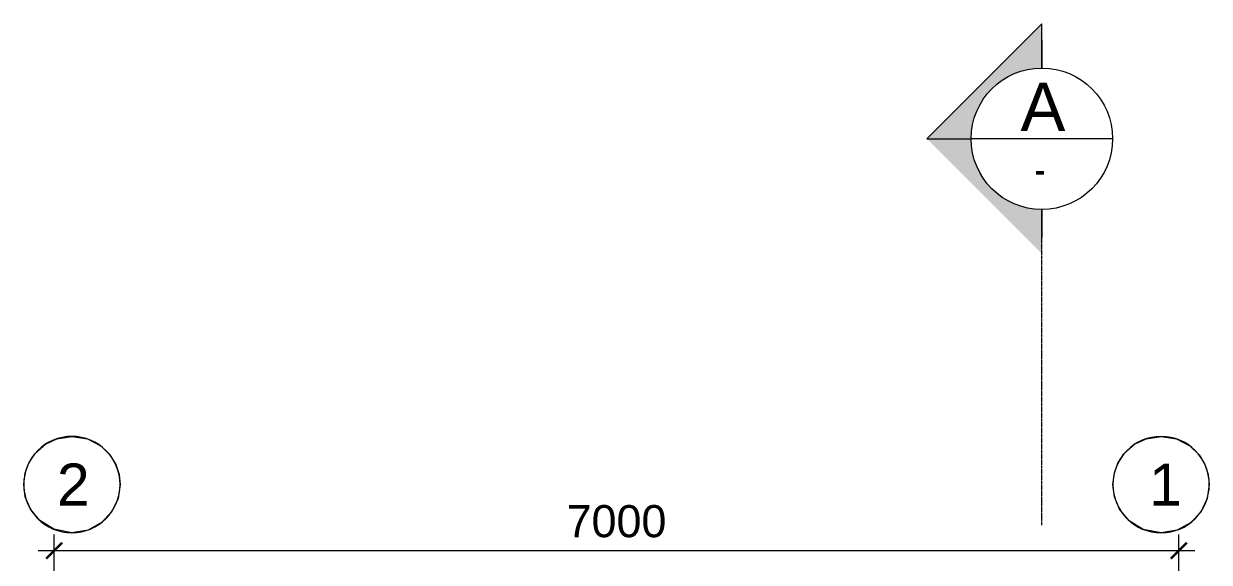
# Model space of a CAD drawing. Header units: millimetres. Extents: x -127141 to 682685, y -1234500 to 49778.
# Drawn here: x 238507 to 245887, y 1052 to 4404 of the extents above; entities that cross this region are included whole.
import ezdxf
from ezdxf.enums import TextEntityAlignment as Align

# ---------------------------------------------------------------- set-up
doc = ezdxf.new("R2010")
doc.units = ezdxf.units.MM
doc.header["$MEASUREMENT"] = 0
doc.set_wipeout_variables(frame=1)
doc.linetypes.add('HIDDEN', pattern=[0.75, 0.5, -0.25])
for name, color, linetype, lineweight in [('-HIDE', 3, 'HIDDEN', 13), ('-KH', 143, 'Continuous', 13), ('-TEXT', 7, 'Continuous', 15), ('-WALL', 4, 'Continuous', 35), ('A-DIM', 251, 'Continuous', 15), ('A-KY HIEU', 34, 'Continuous', 20), ('A-NET THAY', 125, 'Continuous', 18)]:
    doc.layers.add(name, color=color, linetype=linetype, lineweight=lineweight)
doc.styles.add('1', font='arial.ttf')
doc.styles.add('A1-arial', font='arial.ttf', dxfattribs={"width": 0.8})
doc.styles.get("Standard").update_dxf_attribs({"font": 'arial.ttf'})
doc.dimstyles.new('DIM_LAYOUT A2-A3', dxfattribs={"dimscale": 0, "dimtxt": 2, "dimasz": 1, "dimexe": 1, "dimexo": 0, "dimgap": 0.8, "dimtad": 1, "dimdec": 0, "dimlfac": -1, "dimzin": 0, "dimdsep": 46, "dimtxsty": 'Standard', "dimblk": 'ARCHTICK', "dimcen": 1, "dimdle": 1, "dimclrd": 256, "dimclre": 256, "dimclrt": 7, "dimadec": 0, "dimazin": 0, "dimtfac": 1, "dimtdec": 0, "dimtix": 1, "dimtofl": 0, "dimtmove": 2, "dimatfit": 3, "dimldrblk": 'ARCHTICK', "dimfxl": 1, "dimtfill": 1, "dimtolj": 1, "dimtzin": 0, "dimarcsym": 0})

# ---------------------------------------------------------------- blocks, each defined once
blk = doc.blocks.new('FASDFSE')
at = {"layer": '-KH'}
blk.add_hatch(color=256, dxfattribs=at).paths.add_polyline_path([(0, 4.402), (0, 7.16), (-7.16, 0), (0, -7.16), (0, -4.402, -0.414214), (-4.402, 0, -0.414214)])
for p, q in [((-7.16, 0), (0, 7.16)), ((0, 7.16), (-7.16, 0)), ((0, 4.402), (0, 7.16)), ((0, 6.157), (0, 4.402)), ((-7.16, 0), (-4.402, 0)), ((4.402, 0), (-4.402, 0)), ((0, -4.402), (0, -6.157))]:
    blk.add_line(p, q, dxfattribs=at)
blk.add_circle((0, 0), 4.402, dxfattribs=at)
at = {"layer": '-TEXT', "color": 2, "style": '1'}
blk.add_attdef('A', text='', height=3, dxfattribs=at).set_placement((0.082, 0.483), align=Align.CENTER)
at = {"layer": '-TEXT', "style": '1', "width": 0.75}
blk.add_attdef('KT', text='', height=2.2, dxfattribs=at).set_placement((0.114, -2.894), align=Align.CENTER)
blk = doc.blocks.new('_ArchTick')
at = {"color": 0, "linetype": 'ByBlock', "const_width": 0.15}
blk.add_lwpolyline([(-0.5, -0.5), (0.5, 0.5)], dxfattribs=at)
blk = doc.blocks.new('*D377')
at = {"layer": 'A-DIM', "lineweight": -2, "transparency": 16777216}
for p, q in [((5828, 20398.2), (5828, 21107.8)), ((12828.1, 20398.1), (12828.1, 21107.8)), ((5728, 21007.8), (12928.1, 21007.8))]:
    blk.add_line(p, q, dxfattribs=at)
at = {"layer": 'Defpoints', "color": 0, "transparency": 16777216}
for p in [(12828.1, 21007.8), (5828, 20398.2, 0), (12828.1, 20398.1, 0)]:
    blk.add_point(p, dxfattribs=at)
at = {"layer": 'A-DIM', "lineweight": -2, "transparency": 16777216, "xscale": 100, "yscale": 100, "zscale": 100, "rotation": 180}
blk.add_blockref('_ArchTick', (5828, 21007.8), dxfattribs=at)
at = {"layer": 'A-DIM', "lineweight": -2, "transparency": 16777216, "xscale": 100, "yscale": 100, "zscale": 100}
blk.add_blockref('_ArchTick', (12828.1, 21007.8), dxfattribs=at)
at = {"layer": 'A-DIM', "color": 7, "transparency": 16777216, "insert": (9328.1, 21189.9), "char_height": 200, "attachment_point": 5, "bg_fill": 3, "box_fill_scale": 1.25, "bg_fill_color": 256, "bg_fill_true_color": 13158600, "bg_fill_transparency": 0}
blk.add_mtext('\\A1;7000', dxfattribs=at)
blk = doc.blocks.new('Tag - Metric')
blk.add_lwpolyline([(0, 3.443), (-1.104, 3.261), (-2.059, 2.759), (-2.71, 2.124), (-3.133, 1.427), (-3.365, 0.727), (-3.443, 0), (-3.298, -0.988), (-2.832, -1.958), (-2.112, -2.719), (-1.155, -3.243), (0, -3.443), (1.284, -3.195), (2.286, -2.575), (2.964, -1.751), (3.329, -0.88), (3.443, 0), (3.338, 0.844), (3.082, 1.534), (2.652, 2.196), (1.843, 2.908), (1.07, 3.272), (0, 3.443)], close=True)
blk.add_circle((0, 0), 3.443)
at = {"style": 'A1-arial', "flags": 8}
blk.add_attdef('1', text='', height=3, dxfattribs=at).set_placement((0, 0), align=Align.MIDDLE_CENTER)
blk = doc.blocks.new('A$C7b9f95d2')
at = {"layer": 'A-DIM'}
dim = blk.add_linear_dim(base=(12828.1, 21007.8), p1=(5828, 20398.2, 0), p2=(12828.1, 20398.1, 0), dimstyle='DIM_LAYOUT A2-A3', override={"dimscale": 100}, dxfattribs=at)
dim.commit()
dim.dimension.update_dxf_attribs({"geometry": '*D377', "text_midpoint": (9328.1, 21189.9)})
at = {"layer": 'A-KY HIEU'}
ref = blk.add_blockref('Tag - Metric', (5937.9, 21418.9, 0), dxfattribs=dict(at, xscale=-87.13796474971016, yscale=87.13796474971016, zscale=87.13796474971016))
ref.add_attrib('DETAIL#', '2', dxfattribs={"layer": '0', "height": 262.5, "style": 'A1-arial'}).set_placement((5946.5, 21418.9, 0), align=Align.MIDDLE_CENTER)
ref = blk.add_blockref('Tag - Metric', (12718.1, 21418.8, 0), dxfattribs=dict(at, xscale=-87.13796474971016, yscale=87.13796474971016, zscale=87.13796474971016))
ref.add_attrib('DETAIL#', '1', dxfattribs={"layer": '0', "height": 262.5, "style": 'A1-arial'}).set_placement((12745.5, 21418.8, 0), align=Align.MIDDLE_CENTER)

msp = doc.modelspace()

# ---------------------------------------------------------------- linework, layer by layer
at = {"layer": '-HIDE', "ltscale": 10}
msp.add_lwpolyline([(244845.1, 1282.4), (244845.1, 3247.9)], dxfattribs=at)

# ---------------------------------------------------------------- block references
at = {"layer": '-WALL'}
ref = msp.add_blockref('FASDFSE', (244845.1, 3688.2), dxfattribs=dict(at, xscale=100, yscale=100, zscale=100))
ref.add_attrib('KT', '-', dxfattribs={"layer": '-TEXT', "height": 200, "style": '1', "width": 0.75}).set_placement((244833.3, 3398.7), align=Align.CENTER)
ref.add_attrib('A', 'A', dxfattribs={"layer": '-TEXT', "color": 2, "height": 300, "style": '1'}).set_placement((244851.9, 3736.4), align=Align.CENTER)

# ---------------------------------------------------------------- next in the draw order: block references
at = {"layer": 'A-NET THAY'}
msp.add_blockref('A$C7b9f95d2', (232869.3, -19883.6), dxfattribs=at)

doc.saveas('drawing.dxf')
